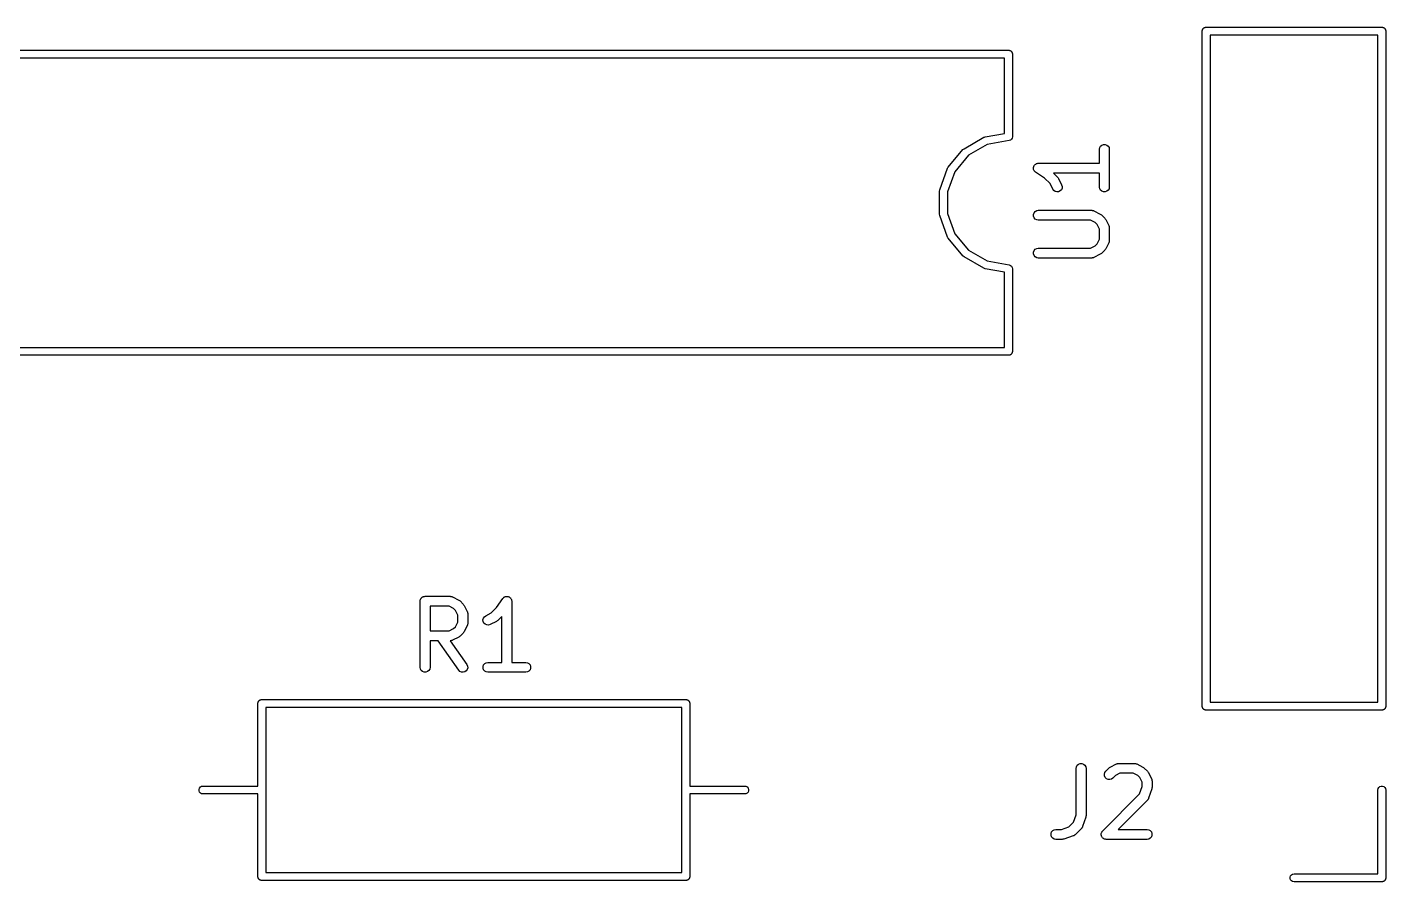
# Model space of a CAD drawing. Extents: x 135.1 to 182.9, y -142 to -62.3.
# Drawn here: x 162.32 to 182.89, y -123.39 to -110.45 of the extents above; entities that cross this region are included whole.
import ezdxf

# ---------------------------------------------------------------- set-up
doc = ezdxf.new("R2010")
doc.units = 0
doc.header["$MEASUREMENT"] = 0
doc.layers.add('BLACK', color=7, linetype='CONTINUOUS')

msp = doc.modelspace()

# ---------------------------------------------------------------- linework, layer by layer
at = {"layer": 'Black'}
for p, q in [((180.118, -110.48), (180.121, -110.476)), ((180.121, -110.476), (180.124, -110.471)), ((180.124, -110.471), (180.128, -110.468)), ((180.128, -110.468), (180.131, -110.464)), ((180.131, -110.464), (180.136, -110.461)), ((180.136, -110.461), (180.14, -110.458)), ((180.14, -110.458), (180.145, -110.456)), ((180.145, -110.456), (180.149, -110.454)), ((180.149, -110.454), (180.155, -110.453)), ((180.155, -110.453), (180.16, -110.451)), ((180.16, -110.451), (180.165, -110.451)), ((180.165, -110.451), (180.17, -110.45)), ((180.17, -110.45), (182.83, -110.45)), ((182.83, -110.45), (182.835, -110.451)), ((182.835, -110.451), (182.84, -110.451)), ((182.84, -110.451), (182.845, -110.453)), ((182.845, -110.453), (182.851, -110.454)), ((182.851, -110.454), (182.855, -110.456)), ((182.855, -110.456), (182.86, -110.458)), ((182.86, -110.458), (182.864, -110.461)), ((182.864, -110.461), (182.869, -110.464)), ((182.869, -110.464), (182.872, -110.468)), ((182.872, -110.468), (182.876, -110.471)), ((182.876, -110.471), (182.879, -110.476)), ((182.879, -110.476), (182.882, -110.48)), ((180.11, -110.51), (180.111, -110.505)), ((180.11, -120.73), (180.11, -110.51)), ((180.111, -110.5), (180.113, -110.495)), ((180.111, -110.505), (180.111, -110.5)), ((180.113, -110.495), (180.114, -110.489)), ((180.114, -110.489), (180.116, -110.485)), ((180.116, -110.485), (180.118, -110.48)), ((180.23, -110.57), (180.23, -120.67)), ((182.77, -110.57), (180.23, -110.57)), ((182.77, -120.67), (182.77, -110.57)), ((182.882, -110.48), (182.884, -110.485)), ((182.884, -110.485), (182.886, -110.489)), ((182.886, -110.489), (182.887, -110.495)), ((182.887, -110.495), (182.889, -110.5)), ((182.889, -110.5), (182.889, -110.505)), ((182.889, -110.505), (182.89, -110.51)), ((182.89, -110.51), (182.89, -120.73)), ((141.496, -110.798), (177.176, -110.798)), ((177.176, -110.798), (177.181, -110.799)), ((177.181, -110.799), (177.186, -110.799)), ((177.186, -110.799), (177.191, -110.801)), ((177.191, -110.801), (177.197, -110.802)), ((177.197, -110.802), (177.201, -110.804)), ((177.201, -110.804), (177.206, -110.806)), ((177.206, -110.806), (177.21, -110.809)), ((177.21, -110.809), (177.215, -110.812)), ((177.215, -110.812), (177.218, -110.816)), ((177.218, -110.816), (177.222, -110.819)), ((177.222, -110.819), (177.225, -110.824)), ((177.225, -110.824), (177.228, -110.828)), ((177.228, -110.828), (177.23, -110.833)), ((177.23, -110.833), (177.232, -110.837)), ((177.232, -110.837), (177.233, -110.843)), ((177.233, -110.843), (177.235, -110.848)), ((177.235, -110.848), (177.235, -110.853)), ((177.235, -110.853), (177.236, -110.858)), ((177.236, -110.858), (177.236, -112.108)), ((177.116, -110.918), (141.556, -110.918)), ((177.116, -112.058), (177.116, -110.918)), ((176.503, -112.29), (176.804, -112.116)), ((176.804, -112.116), (176.812, -112.113)), ((176.804, -112.116), (176.804, -112.116)), ((176.812, -112.113), (176.824, -112.109)), ((176.824, -112.109), (177.116, -112.058)), ((176.824, -112.109), (176.824, -112.109)), ((177.236, -112.108), (177.232, -112.129)), ((176.264, -112.569), (176.487, -112.303)), ((176.487, -112.303), (176.495, -112.297)), ((176.487, -112.303), (176.487, -112.303)), ((176.495, -112.297), (176.503, -112.29)), ((176.503, -112.29), (176.503, -112.29)), ((176.855, -112.226), (176.572, -112.389)), ((177.186, -112.167), (176.855, -112.226)), ((177.206, -112.16), (177.186, -112.167)), ((177.222, -112.147), (177.206, -112.16)), ((177.232, -112.129), (177.222, -112.147)), ((178.553, -112.298), (178.558, -112.273)), ((178.553, -112.509), (178.553, -112.298)), ((178.558, -112.273), (178.571, -112.25)), ((178.571, -112.25), (178.591, -112.234)), ((178.591, -112.234), (178.615, -112.225)), ((178.615, -112.225), (178.641, -112.225)), ((178.641, -112.225), (178.666, -112.234)), ((178.666, -112.234), (178.686, -112.25)), ((178.686, -112.25), (178.699, -112.273)), ((178.699, -112.273), (178.703, -112.298)), ((178.703, -112.298), (178.703, -112.87)), ((176.572, -112.389), (176.363, -112.638)), ((177.569, -112.54), (177.574, -112.532)), ((177.574, -112.532), (177.578, -112.53)), ((177.578, -112.53), (177.58, -112.527)), ((177.58, -112.527), (177.588, -112.522)), ((177.588, -112.522), (177.595, -112.517)), ((177.595, -112.517), (177.599, -112.516)), ((177.599, -112.516), (177.603, -112.514)), ((177.603, -112.514), (177.612, -112.512)), ((177.612, -112.512), (177.62, -112.51)), ((177.62, -112.51), (177.624, -112.51)), ((177.624, -112.51), (177.628, -112.509)), ((177.628, -112.509), (178.553, -112.509)), ((176.135, -112.914), (176.254, -112.587)), ((176.363, -112.638), (176.251, -112.945)), ((176.254, -112.587), (176.26, -112.576)), ((176.254, -112.587), (176.254, -112.587)), ((176.26, -112.576), (176.264, -112.569)), ((176.264, -112.569), (176.264, -112.569)), ((177.554, -112.579), (177.555, -112.575)), ((177.555, -112.588), (177.554, -112.579)), ((177.555, -112.571), (177.558, -112.563)), ((177.555, -112.575), (177.555, -112.571)), ((177.555, -112.597), (177.555, -112.588)), ((177.556, -112.601), (177.555, -112.597)), ((177.556, -112.605), (177.556, -112.601)), ((177.56, -112.613), (177.556, -112.605)), ((177.558, -112.563), (177.56, -112.554)), ((177.56, -112.554), (177.562, -112.551)), ((177.563, -112.622), (177.56, -112.613)), ((177.562, -112.551), (177.563, -112.547)), ((177.563, -112.547), (177.569, -112.54)), ((177.566, -112.625), (177.563, -112.622)), ((177.568, -112.629), (177.566, -112.625)), ((177.574, -112.635), (177.568, -112.629)), ((177.58, -112.642), (177.574, -112.635)), ((177.584, -112.644), (177.58, -112.642)), ((177.587, -112.647), (177.584, -112.644)), ((177.723, -112.738), (177.587, -112.647)), ((177.805, -112.819), (177.723, -112.738)), ((178.553, -112.659), (177.857, -112.659)), ((177.857, -112.659), (177.92, -112.722)), ((177.92, -112.722), (177.926, -112.731)), ((177.926, -112.731), (177.934, -112.741)), ((178.553, -112.87), (178.553, -112.659)), ((176.131, -112.934), (176.135, -112.914)), ((176.131, -113.282), (176.131, -112.934)), ((176.251, -112.945), (176.251, -113.271)), ((177.847, -112.903), (177.805, -112.819)), ((177.863, -112.924), (177.847, -112.903)), ((177.884, -112.939), (177.863, -112.924)), ((177.91, -112.945), (177.884, -112.939)), ((177.935, -112.942), (177.91, -112.945)), ((177.934, -112.741), (177.981, -112.836)), ((177.959, -112.93), (177.935, -112.942)), ((177.977, -112.911), (177.959, -112.93)), ((177.987, -112.887), (177.977, -112.911)), ((177.981, -112.836), (177.989, -112.861)), ((177.989, -112.861), (177.987, -112.887)), ((178.558, -112.896), (178.553, -112.87)), ((178.571, -112.918), (178.558, -112.896)), ((178.591, -112.935), (178.571, -112.918)), ((178.615, -112.944), (178.591, -112.935)), ((178.641, -112.944), (178.615, -112.944)), ((178.666, -112.935), (178.641, -112.944)), ((178.686, -112.918), (178.666, -112.935)), ((178.699, -112.896), (178.686, -112.918)), ((178.703, -112.87), (178.699, -112.896)), ((176.135, -113.302), (176.131, -113.282)), ((176.254, -113.629), (176.135, -113.302)), ((176.251, -113.271), (176.363, -113.578)), ((177.555, -113.285), (177.563, -113.261)), ((177.555, -113.311), (177.555, -113.285)), ((177.563, -113.336), (177.555, -113.311)), ((177.563, -113.261), (177.58, -113.241)), ((177.58, -113.356), (177.563, -113.336)), ((177.58, -113.241), (177.603, -113.228)), ((177.603, -113.369), (177.58, -113.356)), ((177.603, -113.228), (177.628, -113.223)), ((177.628, -113.223), (178.438, -113.223)), ((178.438, -113.223), (178.442, -113.224)), ((178.442, -113.224), (178.446, -113.224)), ((178.446, -113.224), (178.455, -113.226)), ((178.455, -113.226), (178.464, -113.228)), ((178.464, -113.228), (178.467, -113.23)), ((178.467, -113.23), (178.471, -113.231)), ((178.471, -113.231), (178.567, -113.279)), ((178.567, -113.279), (178.576, -113.286)), ((178.576, -113.286), (178.586, -113.293)), ((178.586, -113.293), (178.634, -113.341)), ((178.634, -113.341), (178.641, -113.351)), ((178.641, -113.351), (178.648, -113.36)), ((177.628, -113.373), (177.603, -113.369)), ((178.42, -113.373), (177.628, -113.373)), ((178.489, -113.408), (178.42, -113.373)), ((178.519, -113.438), (178.489, -113.408)), ((178.553, -113.507), (178.519, -113.438)), ((178.553, -113.662), (178.553, -113.507)), ((178.648, -113.36), (178.695, -113.455)), ((178.695, -113.455), (178.697, -113.46)), ((178.697, -113.46), (178.699, -113.463)), ((178.699, -113.463), (178.7, -113.472)), ((178.7, -113.472), (178.703, -113.48)), ((178.703, -113.48), (178.703, -113.485)), ((178.703, -113.485), (178.703, -113.489)), ((178.703, -113.489), (178.703, -113.679)), ((176.259, -113.638), (176.254, -113.629)), ((176.254, -113.629), (176.254, -113.629)), ((176.264, -113.647), (176.259, -113.638)), ((176.487, -113.913), (176.264, -113.647)), ((176.264, -113.647), (176.264, -113.647)), ((176.363, -113.578), (176.572, -113.827)), ((178.42, -113.795), (178.489, -113.761)), ((178.489, -113.761), (178.519, -113.73)), ((178.519, -113.73), (178.553, -113.662)), ((178.695, -113.713), (178.648, -113.808)), ((178.697, -113.709), (178.695, -113.713)), ((178.699, -113.705), (178.697, -113.709)), ((178.7, -113.696), (178.699, -113.705)), ((178.703, -113.688), (178.7, -113.696)), ((178.703, -113.679), (178.703, -113.684)), ((178.703, -113.684), (178.703, -113.688)), ((176.49, -113.915), (176.487, -113.913)), ((176.487, -113.913), (176.487, -113.913)), ((176.503, -113.926), (176.49, -113.915)), ((176.804, -114.1), (176.503, -113.926)), ((176.503, -113.926), (176.503, -113.926)), ((176.572, -113.827), (176.855, -113.99)), ((177.555, -113.857), (177.563, -113.832)), ((177.555, -113.883), (177.555, -113.857)), ((177.563, -113.907), (177.555, -113.883)), ((177.563, -113.832), (177.58, -113.812)), ((177.58, -113.927), (177.563, -113.907)), ((177.58, -113.812), (177.603, -113.799)), ((177.603, -113.94), (177.58, -113.927)), ((177.603, -113.799), (177.628, -113.795)), ((177.628, -113.945), (177.603, -113.94)), ((177.628, -113.795), (178.42, -113.795)), ((178.438, -113.945), (177.628, -113.945)), ((178.442, -113.944), (178.438, -113.945)), ((178.446, -113.944), (178.442, -113.944)), ((178.455, -113.942), (178.446, -113.944)), ((178.464, -113.94), (178.455, -113.942)), ((178.467, -113.938), (178.464, -113.94)), ((178.471, -113.937), (178.467, -113.938)), ((178.567, -113.889), (178.471, -113.937)), ((178.576, -113.882), (178.567, -113.889)), ((178.586, -113.875), (178.576, -113.882)), ((178.634, -113.828), (178.586, -113.875)), ((178.641, -113.818), (178.634, -113.828)), ((178.648, -113.808), (178.641, -113.818)), ((176.812, -114.103), (176.804, -114.1)), ((176.804, -114.1), (176.804, -114.1)), ((176.824, -114.107), (176.812, -114.103)), ((177.116, -114.158), (176.824, -114.107)), ((176.824, -114.107), (176.824, -114.107)), ((176.855, -113.99), (177.186, -114.049)), ((177.116, -115.298), (177.116, -114.158)), ((177.186, -114.049), (177.206, -114.056)), ((177.206, -114.056), (177.222, -114.069)), ((177.222, -114.069), (177.232, -114.087)), ((177.232, -114.087), (177.236, -114.108)), ((177.236, -114.108), (177.236, -115.358)), ((141.556, -115.298), (177.116, -115.298)), ((177.197, -115.414), (177.191, -115.415)), ((177.201, -115.412), (177.197, -115.414)), ((177.206, -115.41), (177.201, -115.412)), ((177.21, -115.407), (177.206, -115.41)), ((177.215, -115.404), (177.21, -115.407)), ((177.218, -115.4), (177.215, -115.404)), ((177.222, -115.397), (177.218, -115.4)), ((177.225, -115.392), (177.222, -115.397)), ((177.228, -115.388), (177.225, -115.392)), ((177.23, -115.383), (177.228, -115.388)), ((177.232, -115.379), (177.23, -115.383)), ((177.233, -115.373), (177.232, -115.379)), ((177.235, -115.368), (177.233, -115.373)), ((177.236, -115.358), (177.235, -115.363)), ((177.235, -115.363), (177.235, -115.368)), ((177.176, -115.418), (141.496, -115.418)), ((177.181, -115.417), (177.176, -115.418)), ((177.186, -115.417), (177.181, -115.417)), ((177.191, -115.415), (177.186, -115.417)), ((168.27, -119.123), (168.271, -119.117)), ((168.271, -119.117), (168.275, -119.111)), ((168.275, -119.111), (168.277, -119.105)), ((168.277, -119.105), (168.281, -119.1)), ((168.281, -119.1), (168.284, -119.094)), ((168.284, -119.094), (168.289, -119.09)), ((168.289, -119.09), (168.294, -119.085)), ((168.294, -119.085), (168.299, -119.082)), ((168.299, -119.082), (168.304, -119.077)), ((168.304, -119.077), (168.311, -119.075)), ((168.311, -119.075), (168.316, -119.072)), ((168.316, -119.072), (168.323, -119.071)), ((168.323, -119.071), (168.329, -119.069)), ((168.329, -119.069), (168.335, -119.069)), ((168.335, -119.069), (168.342, -119.067)), ((168.342, -119.067), (168.723, -119.067)), ((168.723, -119.067), (168.727, -119.068)), ((168.727, -119.068), (168.731, -119.068)), ((168.731, -119.068), (168.74, -119.07)), ((168.74, -119.07), (168.749, -119.072)), ((168.749, -119.072), (168.752, -119.074)), ((168.752, -119.074), (168.756, -119.075)), ((168.756, -119.075), (168.852, -119.123)), ((169.426, -119.237), (169.518, -119.101)), ((169.518, -119.101), (169.52, -119.098)), ((169.52, -119.098), (169.523, -119.094)), ((169.523, -119.094), (169.529, -119.088)), ((169.529, -119.088), (169.536, -119.082)), ((169.536, -119.082), (169.539, -119.08)), ((169.539, -119.08), (169.542, -119.077)), ((169.542, -119.077), (169.551, -119.074)), ((169.551, -119.074), (169.559, -119.07)), ((169.559, -119.07), (169.563, -119.07)), ((169.563, -119.07), (169.567, -119.069)), ((169.567, -119.069), (169.576, -119.069)), ((169.576, -119.069), (169.585, -119.068)), ((169.585, -119.068), (169.589, -119.069)), ((169.589, -119.069), (169.593, -119.069)), ((169.593, -119.069), (169.601, -119.072)), ((169.601, -119.072), (169.61, -119.074)), ((169.61, -119.074), (169.614, -119.076)), ((169.614, -119.076), (169.617, -119.077)), ((169.617, -119.077), (169.624, -119.083)), ((169.624, -119.083), (169.632, -119.088)), ((169.632, -119.088), (169.634, -119.092)), ((169.634, -119.092), (169.637, -119.094)), ((169.637, -119.094), (169.642, -119.102)), ((169.642, -119.102), (169.647, -119.109)), ((169.647, -119.109), (169.648, -119.113)), ((169.648, -119.113), (169.65, -119.117)), ((169.65, -119.117), (169.652, -119.126)), ((168.267, -119.142), (168.268, -119.136)), ((168.267, -120.142), (168.267, -119.142)), ((168.268, -119.129), (168.27, -119.123)), ((168.268, -119.136), (168.268, -119.129)), ((168.417, -119.217), (168.417, -119.591)), ((168.705, -119.217), (168.417, -119.217)), ((168.774, -119.252), (168.705, -119.217)), ((168.804, -119.282), (168.774, -119.252)), ((168.838, -119.351), (168.804, -119.282)), ((168.852, -119.123), (168.861, -119.13)), ((168.861, -119.13), (168.871, -119.137)), ((168.871, -119.137), (168.919, -119.185)), ((168.919, -119.185), (168.926, -119.194)), ((168.926, -119.194), (168.933, -119.204)), ((168.933, -119.204), (168.98, -119.299)), ((168.98, -119.299), (168.982, -119.303)), ((168.982, -119.303), (168.984, -119.307)), ((168.984, -119.307), (168.985, -119.316)), ((168.985, -119.316), (168.988, -119.324)), ((169.261, -119.361), (169.345, -119.319)), ((169.345, -119.319), (169.426, -119.237)), ((169.652, -119.126), (169.655, -119.134)), ((169.655, -119.134), (169.654, -119.138)), ((169.654, -119.138), (169.655, -119.142)), ((169.655, -119.142), (169.655, -120.067)), ((168.774, -119.557), (168.804, -119.527)), ((168.804, -119.527), (168.838, -119.458)), ((168.838, -119.458), (168.838, -119.351)), ((168.98, -119.509), (168.933, -119.604)), ((168.982, -119.505), (168.98, -119.509)), ((168.984, -119.501), (168.982, -119.505)), ((168.985, -119.493), (168.984, -119.501)), ((168.988, -119.484), (168.985, -119.493)), ((168.988, -119.324), (168.988, -119.329)), ((168.988, -119.329), (168.988, -119.333)), ((168.988, -119.333), (168.988, -119.476)), ((168.988, -119.476), (168.988, -119.48)), ((168.988, -119.48), (168.988, -119.484)), ((169.219, -119.424), (169.225, -119.398)), ((169.222, -119.449), (169.219, -119.424)), ((169.234, -119.473), (169.222, -119.449)), ((169.225, -119.398), (169.24, -119.377)), ((169.253, -119.491), (169.234, -119.473)), ((169.24, -119.377), (169.261, -119.361)), ((169.277, -119.501), (169.253, -119.491)), ((169.303, -119.503), (169.277, -119.501)), ((169.328, -119.495), (169.303, -119.503)), ((169.423, -119.448), (169.328, -119.495)), ((169.433, -119.44), (169.423, -119.448)), ((169.443, -119.434), (169.433, -119.44)), ((169.505, -119.371), (169.443, -119.434)), ((169.505, -120.067), (169.505, -119.371)), ((168.417, -119.591), (168.705, -119.591)), ((168.705, -119.591), (168.774, -119.557)), ((168.756, -119.733), (168.752, -119.735)), ((168.852, -119.686), (168.756, -119.733)), ((168.861, -119.678), (168.852, -119.686)), ((168.871, -119.672), (168.861, -119.678)), ((168.919, -119.624), (168.871, -119.672)), ((168.926, -119.614), (168.919, -119.624)), ((168.933, -119.604), (168.926, -119.614)), ((168.541, -119.741), (168.417, -119.741)), ((168.417, -119.741), (168.417, -120.142)), ((168.852, -120.185), (168.541, -119.741)), ((168.727, -119.74), (168.724, -119.741)), ((168.724, -119.741), (168.975, -120.099)), ((168.731, -119.741), (168.727, -119.74)), ((168.74, -119.738), (168.731, -119.741)), ((168.749, -119.737), (168.74, -119.738)), ((168.752, -119.735), (168.749, -119.737)), ((168.271, -120.168), (168.267, -120.142)), ((168.417, -120.142), (168.412, -120.168)), ((168.975, -120.099), (168.986, -120.123)), ((168.986, -120.123), (168.988, -120.149)), ((169.22, -120.129), (169.229, -120.105)), ((169.22, -120.155), (169.22, -120.129)), ((169.229, -120.105), (169.246, -120.085)), ((169.246, -120.085), (169.269, -120.072)), ((169.269, -120.072), (169.294, -120.067)), ((169.294, -120.067), (169.505, -120.067)), ((169.655, -120.067), (169.866, -120.067)), ((169.866, -120.067), (169.891, -120.072)), ((169.891, -120.072), (169.914, -120.085)), ((169.914, -120.085), (169.931, -120.105)), ((169.931, -120.105), (169.94, -120.129)), ((169.94, -120.129), (169.94, -120.155)), ((168.284, -120.191), (168.271, -120.168)), ((168.304, -120.207), (168.284, -120.191)), ((168.329, -120.216), (168.304, -120.207)), ((168.355, -120.216), (168.329, -120.216)), ((168.379, -120.207), (168.355, -120.216)), ((168.399, -120.191), (168.379, -120.207)), ((168.412, -120.168), (168.399, -120.191)), ((168.87, -120.204), (168.852, -120.185)), ((168.894, -120.215), (168.87, -120.204)), ((168.92, -120.217), (168.894, -120.215)), ((168.945, -120.21), (168.92, -120.217)), ((168.966, -120.195), (168.945, -120.21)), ((168.981, -120.174), (168.966, -120.195)), ((168.988, -120.149), (168.981, -120.174)), ((169.229, -120.18), (169.22, -120.155)), ((169.246, -120.2), (169.229, -120.18)), ((169.269, -120.213), (169.246, -120.2)), ((169.294, -120.217), (169.269, -120.213)), ((169.866, -120.217), (169.294, -120.217)), ((169.891, -120.213), (169.866, -120.217)), ((169.914, -120.2), (169.891, -120.213)), ((169.931, -120.18), (169.914, -120.2)), ((169.94, -120.155), (169.931, -120.18)), ((165.81, -120.69), (165.811, -120.685)), ((165.81, -121.94), (165.81, -120.69)), ((165.811, -120.68), (165.813, -120.675)), ((165.811, -120.685), (165.811, -120.68)), ((165.813, -120.675), (165.814, -120.669)), ((165.814, -120.669), (165.816, -120.665)), ((165.816, -120.665), (165.818, -120.66)), ((165.818, -120.66), (165.821, -120.656)), ((165.821, -120.656), (165.824, -120.651)), ((165.824, -120.651), (165.828, -120.648)), ((165.828, -120.648), (165.831, -120.644)), ((165.831, -120.644), (165.836, -120.641)), ((165.836, -120.641), (165.84, -120.638)), ((165.84, -120.638), (165.845, -120.636)), ((165.845, -120.636), (165.849, -120.634)), ((165.849, -120.634), (165.855, -120.633)), ((165.855, -120.633), (165.86, -120.631)), ((165.86, -120.631), (165.865, -120.631)), ((165.865, -120.631), (165.87, -120.63)), ((165.87, -120.63), (172.29, -120.63)), ((165.93, -120.75), (165.93, -123.25)), ((172.23, -120.75), (165.93, -120.75)), ((172.23, -123.25), (172.23, -120.75)), ((172.29, -120.63), (172.295, -120.631)), ((172.295, -120.631), (172.3, -120.631)), ((172.3, -120.631), (172.305, -120.633)), ((172.305, -120.633), (172.311, -120.634)), ((172.311, -120.634), (172.315, -120.636)), ((172.315, -120.636), (172.32, -120.638)), ((172.32, -120.638), (172.324, -120.641)), ((172.324, -120.641), (172.329, -120.644)), ((172.329, -120.644), (172.332, -120.648)), ((172.332, -120.648), (172.336, -120.651)), ((172.336, -120.651), (172.339, -120.656)), ((172.339, -120.656), (172.342, -120.66)), ((172.342, -120.66), (172.344, -120.665)), ((172.344, -120.665), (172.346, -120.669)), ((172.346, -120.669), (172.347, -120.675)), ((172.347, -120.675), (172.349, -120.68)), ((172.349, -120.68), (172.349, -120.685)), ((172.349, -120.685), (172.35, -120.69)), ((172.35, -120.69), (172.35, -121.94)), ((180.111, -120.735), (180.11, -120.73)), ((180.111, -120.74), (180.111, -120.735)), ((180.113, -120.745), (180.111, -120.74)), ((180.114, -120.751), (180.113, -120.745)), ((180.116, -120.755), (180.114, -120.751)), ((180.118, -120.76), (180.116, -120.755)), ((180.121, -120.764), (180.118, -120.76)), ((180.23, -120.67), (182.77, -120.67)), ((182.882, -120.76), (182.879, -120.764)), ((182.884, -120.755), (182.882, -120.76)), ((182.886, -120.751), (182.884, -120.755)), ((182.887, -120.745), (182.886, -120.751)), ((182.889, -120.74), (182.887, -120.745)), ((182.89, -120.73), (182.889, -120.735)), ((182.889, -120.735), (182.889, -120.74)), ((180.124, -120.769), (180.121, -120.764)), ((180.128, -120.772), (180.124, -120.769)), ((180.131, -120.776), (180.128, -120.772)), ((180.136, -120.779), (180.131, -120.776)), ((180.14, -120.782), (180.136, -120.779)), ((180.145, -120.784), (180.14, -120.782)), ((180.149, -120.786), (180.145, -120.784)), ((180.155, -120.787), (180.149, -120.786)), ((180.16, -120.789), (180.155, -120.787)), ((180.165, -120.789), (180.16, -120.789)), ((180.17, -120.79), (180.165, -120.789)), ((182.83, -120.79), (180.17, -120.79)), ((182.835, -120.789), (182.83, -120.79)), ((182.84, -120.789), (182.835, -120.789)), ((182.845, -120.787), (182.84, -120.789)), ((182.851, -120.786), (182.845, -120.787)), ((182.855, -120.784), (182.851, -120.786)), ((182.86, -120.782), (182.855, -120.784)), ((182.864, -120.779), (182.86, -120.782)), ((182.869, -120.776), (182.864, -120.779)), ((182.872, -120.772), (182.869, -120.776)), ((182.876, -120.769), (182.872, -120.772)), ((182.879, -120.764), (182.876, -120.769)), ((178.2, -121.672), (178.204, -121.647)), ((178.2, -122.374), (178.2, -121.672)), ((178.204, -121.647), (178.217, -121.624)), ((178.217, -121.624), (178.237, -121.607)), ((178.237, -121.607), (178.262, -121.599)), ((178.262, -121.599), (178.288, -121.599)), ((178.288, -121.599), (178.312, -121.607)), ((178.312, -121.607), (178.332, -121.624)), ((178.332, -121.624), (178.345, -121.647)), ((178.345, -121.647), (178.35, -121.672)), ((178.35, -121.672), (178.35, -122.387)), ((178.629, -121.761), (178.635, -121.736)), ((178.631, -121.787), (178.629, -121.761)), ((178.642, -121.811), (178.631, -121.787)), ((178.635, -121.736), (178.65, -121.715)), ((178.65, -121.715), (178.698, -121.667)), ((178.698, -121.667), (178.708, -121.66)), ((178.708, -121.66), (178.717, -121.653)), ((178.717, -121.653), (178.813, -121.605)), ((178.795, -121.782), (178.756, -121.821)), ((178.864, -121.747), (178.795, -121.782)), ((178.813, -121.605), (178.817, -121.604)), ((178.817, -121.604), (178.82, -121.602)), ((178.82, -121.602), (178.829, -121.6)), ((178.829, -121.6), (178.838, -121.598)), ((178.838, -121.598), (178.842, -121.598)), ((178.842, -121.598), (178.846, -121.597)), ((178.846, -121.597), (179.084, -121.597)), ((179.066, -121.747), (178.864, -121.747)), ((179.135, -121.782), (179.066, -121.747)), ((179.084, -121.597), (179.088, -121.598)), ((179.088, -121.598), (179.093, -121.598)), ((179.093, -121.598), (179.101, -121.6)), ((179.101, -121.6), (179.11, -121.602)), ((179.11, -121.602), (179.114, -121.604)), ((179.114, -121.604), (179.118, -121.605)), ((179.118, -121.605), (179.213, -121.653)), ((179.165, -121.812), (179.135, -121.782)), ((179.213, -121.653), (179.223, -121.66)), ((179.223, -121.66), (179.232, -121.667)), ((179.232, -121.667), (179.28, -121.715)), ((179.28, -121.715), (179.287, -121.724)), ((179.287, -121.724), (179.294, -121.734)), ((179.294, -121.734), (179.342, -121.829)), ((164.921, -121.99), (164.928, -121.97)), ((164.921, -122.01), (164.921, -121.99)), ((164.928, -121.97), (164.941, -121.954)), ((164.941, -121.954), (164.959, -121.944)), ((164.959, -121.944), (164.98, -121.94)), ((164.98, -121.94), (165.81, -121.94)), ((172.35, -121.94), (173.18, -121.94)), ((173.18, -121.94), (173.201, -121.944)), ((173.201, -121.944), (173.219, -121.954)), ((173.219, -121.954), (173.232, -121.97)), ((173.232, -121.97), (173.239, -121.99)), ((173.239, -121.99), (173.239, -122.01)), ((178.66, -121.829), (178.642, -121.811)), ((178.684, -121.84), (178.66, -121.829)), ((178.71, -121.842), (178.684, -121.84)), ((178.735, -121.836), (178.71, -121.842)), ((178.756, -121.821), (178.735, -121.836)), ((179.161, -122.06), (179.2, -121.946)), ((179.2, -121.881), (179.165, -121.812)), ((179.2, -121.946), (179.2, -121.881)), ((179.346, -121.982), (179.298, -122.125)), ((179.342, -121.829), (179.343, -121.833)), ((179.343, -121.833), (179.345, -121.837)), ((179.345, -121.837), (179.347, -121.846)), ((179.348, -121.97), (179.346, -121.982)), ((179.347, -121.846), (179.349, -121.854)), ((179.35, -121.958), (179.348, -121.97)), ((179.349, -121.854), (179.349, -121.859)), ((179.349, -121.859), (179.35, -121.863)), ((179.35, -121.863), (179.35, -121.958)), ((182.77, -122), (182.774, -121.979)), ((182.774, -121.979), (182.784, -121.961)), ((182.784, -121.961), (182.8, -121.948)), ((182.8, -121.948), (182.82, -121.941)), ((182.82, -121.941), (182.84, -121.941)), ((182.84, -121.941), (182.86, -121.948)), ((182.86, -121.948), (182.876, -121.961)), ((182.876, -121.961), (182.886, -121.979)), ((182.886, -121.979), (182.89, -122)), ((164.928, -122.03), (164.921, -122.01)), ((164.941, -122.046), (164.928, -122.03)), ((164.959, -122.056), (164.941, -122.046)), ((164.98, -122.06), (164.959, -122.056)), ((165.81, -122.06), (164.98, -122.06)), ((165.81, -123.31), (165.81, -122.06)), ((173.18, -122.06), (172.35, -122.06)), ((172.35, -122.06), (172.35, -123.31)), ((173.201, -122.056), (173.18, -122.06)), ((173.219, -122.046), (173.201, -122.056)), ((173.232, -122.03), (173.219, -122.046)), ((173.239, -122.01), (173.232, -122.03)), ((178.603, -122.619), (179.161, -122.06)), ((179.28, -122.154), (178.837, -122.597)), ((179.283, -122.15), (179.28, -122.154)), ((179.286, -122.148), (179.283, -122.15)), ((179.29, -122.14), (179.286, -122.148)), ((179.295, -122.133), (179.29, -122.14)), ((179.296, -122.128), (179.295, -122.133)), ((179.298, -122.125), (179.296, -122.128)), ((182.77, -123.27), (182.77, -122)), ((182.89, -122), (182.89, -123.33)), ((178.161, -122.489), (178.2, -122.374)), ((178.348, -122.399), (178.346, -122.41)), ((178.35, -122.387), (178.348, -122.399)), ((177.829, -122.635), (177.846, -122.615)), ((177.846, -122.615), (177.868, -122.602)), ((177.868, -122.602), (177.894, -122.597)), ((177.894, -122.597), (177.977, -122.597)), ((177.977, -122.597), (178.091, -122.559)), ((178.091, -122.559), (178.161, -122.489)), ((178.28, -122.583), (178.185, -122.678)), ((178.283, -122.579), (178.28, -122.583)), ((178.286, -122.576), (178.283, -122.579)), ((178.29, -122.568), (178.286, -122.576)), ((178.295, -122.561), (178.29, -122.568)), ((178.296, -122.557), (178.295, -122.561)), ((178.298, -122.553), (178.296, -122.557)), ((178.346, -122.41), (178.298, -122.553)), ((178.837, -122.597), (179.275, -122.597)), ((179.275, -122.597), (179.3, -122.602)), ((179.3, -122.602), (179.323, -122.615)), ((179.323, -122.615), (179.34, -122.635)), ((177.82, -122.659), (177.829, -122.635)), ((177.82, -122.685), (177.82, -122.659)), ((177.829, -122.71), (177.82, -122.685)), ((177.846, -122.73), (177.829, -122.71)), ((177.868, -122.743), (177.846, -122.73)), ((177.894, -122.747), (177.868, -122.743)), ((177.989, -122.747), (177.894, -122.747)), ((178.001, -122.745), (177.989, -122.747)), ((178.013, -122.744), (178.001, -122.745)), ((178.156, -122.696), (178.013, -122.744)), ((178.159, -122.694), (178.156, -122.696)), ((178.164, -122.693), (178.159, -122.694)), ((178.171, -122.688), (178.164, -122.693)), ((178.178, -122.684), (178.171, -122.688)), ((178.181, -122.68), (178.178, -122.684)), ((178.185, -122.678), (178.181, -122.68)), ((178.581, -122.666), (178.582, -122.663)), ((178.582, -122.676), (178.581, -122.666)), ((178.582, -122.659), (178.585, -122.65)), ((178.582, -122.663), (178.582, -122.659)), ((178.582, -122.685), (178.582, -122.676)), ((178.583, -122.689), (178.582, -122.685)), ((178.583, -122.692), (178.583, -122.689)), ((178.587, -122.701), (178.583, -122.692)), ((178.585, -122.65), (178.588, -122.641)), ((178.591, -122.71), (178.587, -122.701)), ((178.588, -122.641), (178.59, -122.638)), ((178.59, -122.638), (178.591, -122.635)), ((178.591, -122.635), (178.597, -122.627)), ((178.593, -122.712), (178.591, -122.71)), ((178.594, -122.715), (178.593, -122.712)), ((178.601, -122.722), (178.594, -122.715)), ((178.597, -122.627), (178.603, -122.619)), ((178.607, -122.73), (178.601, -122.722)), ((178.61, -122.731), (178.607, -122.73)), ((178.613, -122.734), (178.61, -122.731)), ((178.621, -122.738), (178.613, -122.734)), ((178.63, -122.743), (178.621, -122.738)), ((178.633, -122.743), (178.63, -122.743)), ((178.636, -122.745), (178.633, -122.743)), ((178.646, -122.746), (178.636, -122.745)), ((178.656, -122.747), (178.646, -122.746)), ((179.275, -122.747), (178.656, -122.747)), ((179.3, -122.743), (179.275, -122.747)), ((179.323, -122.73), (179.3, -122.743)), ((179.34, -122.71), (179.323, -122.73)), ((179.34, -122.635), (179.349, -122.659)), ((179.349, -122.685), (179.34, -122.71)), ((179.349, -122.659), (179.349, -122.685)), ((165.811, -123.315), (165.81, -123.31)), ((165.811, -123.32), (165.811, -123.315)), ((165.813, -123.325), (165.811, -123.32)), ((165.814, -123.331), (165.813, -123.325)), ((165.816, -123.335), (165.814, -123.331)), ((165.818, -123.34), (165.816, -123.335)), ((165.821, -123.344), (165.818, -123.34)), ((165.824, -123.349), (165.821, -123.344)), ((165.828, -123.352), (165.824, -123.349)), ((165.831, -123.356), (165.828, -123.352)), ((165.836, -123.359), (165.831, -123.356)), ((165.84, -123.362), (165.836, -123.359)), ((165.845, -123.364), (165.84, -123.362)), ((165.849, -123.366), (165.845, -123.364)), ((165.855, -123.367), (165.849, -123.366)), ((165.86, -123.369), (165.855, -123.367)), ((165.865, -123.369), (165.86, -123.369)), ((165.87, -123.37), (165.865, -123.369)), ((172.29, -123.37), (165.87, -123.37)), ((165.93, -123.25), (172.23, -123.25)), ((172.295, -123.369), (172.29, -123.37)), ((172.3, -123.369), (172.295, -123.369)), ((172.305, -123.367), (172.3, -123.369)), ((172.311, -123.366), (172.305, -123.367)), ((172.315, -123.364), (172.311, -123.366)), ((172.32, -123.362), (172.315, -123.364)), ((172.324, -123.359), (172.32, -123.362)), ((172.329, -123.356), (172.324, -123.359)), ((172.332, -123.352), (172.329, -123.356)), ((172.336, -123.349), (172.332, -123.352)), ((172.339, -123.344), (172.336, -123.349)), ((172.342, -123.34), (172.339, -123.344)), ((172.344, -123.335), (172.342, -123.34)), ((172.346, -123.331), (172.344, -123.335)), ((172.347, -123.325), (172.346, -123.331)), ((172.349, -123.32), (172.347, -123.325)), ((172.35, -123.31), (172.349, -123.315)), ((172.349, -123.315), (172.349, -123.32)), ((181.441, -123.32), (181.448, -123.3)), ((181.441, -123.34), (181.441, -123.32)), ((181.448, -123.36), (181.441, -123.34)), ((181.448, -123.3), (181.461, -123.284)), ((181.461, -123.376), (181.448, -123.36)), ((181.461, -123.284), (181.479, -123.274)), ((181.479, -123.386), (181.461, -123.376)), ((181.479, -123.274), (181.5, -123.27)), ((181.5, -123.39), (181.479, -123.386)), ((181.5, -123.27), (182.77, -123.27)), ((182.83, -123.39), (181.5, -123.39)), ((182.835, -123.389), (182.83, -123.39)), ((182.84, -123.389), (182.835, -123.389)), ((182.845, -123.387), (182.84, -123.389)), ((182.851, -123.386), (182.845, -123.387)), ((182.855, -123.384), (182.851, -123.386)), ((182.86, -123.382), (182.855, -123.384)), ((182.864, -123.379), (182.86, -123.382)), ((182.869, -123.376), (182.864, -123.379)), ((182.872, -123.372), (182.869, -123.376)), ((182.876, -123.369), (182.872, -123.372)), ((182.879, -123.364), (182.876, -123.369)), ((182.882, -123.36), (182.879, -123.364)), ((182.884, -123.355), (182.882, -123.36)), ((182.886, -123.351), (182.884, -123.355)), ((182.887, -123.345), (182.886, -123.351)), ((182.889, -123.34), (182.887, -123.345)), ((182.89, -123.33), (182.889, -123.335)), ((182.889, -123.335), (182.889, -123.34))]:
    msp.add_line(p, q, dxfattribs=at)

doc.saveas('drawing.dxf')
